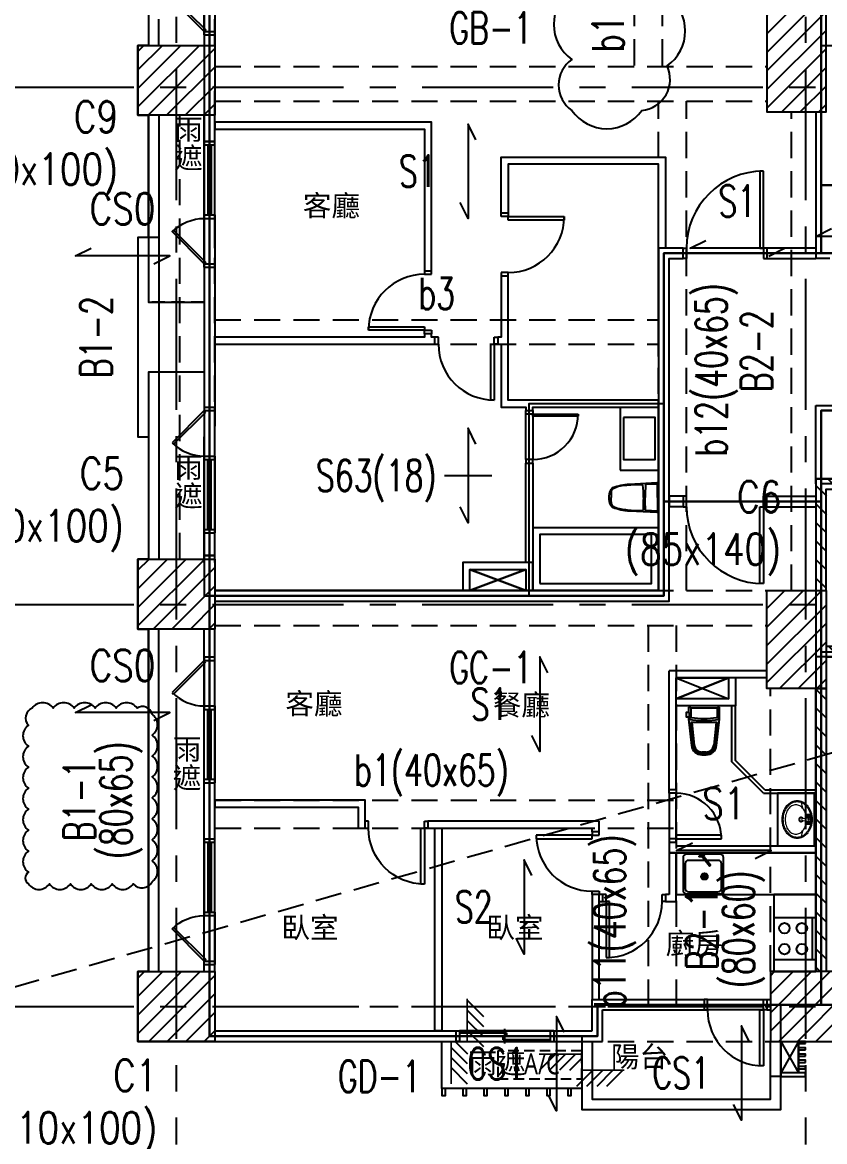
# Model space of a CAD drawing. Header units: millimetres. Extents: x -3377 to 119122, y -22007 to 15479.
# Drawn here: x 76242 to 77389, y 4681 to 6282 of the extents above; entities that cross this region are included whole.
import ezdxf
from ezdxf.enums import TextEntityAlignment as Align

# ---------------------------------------------------------------- set-up
doc = ezdxf.new("R2010")
doc.units = ezdxf.units.MM
doc.header["$LTSCALE"] = 150
doc.header["$MEASUREMENT"] = 0
for name, pattern in [('11', [0.15, 0.1, -0.05]), ('CENTER', [2, 1.25, -0.25, 0.25, -0.25]), ('HIDDEN', [0.375, 0.25, -0.125]), ('HIDDEN2', [0.1875, 0.125, -0.0625])]:
    doc.linetypes.add(name, pattern=pattern)
doc.layers.get('0').update_dxf_attribs({"plot": 0})
for name, color, linetype in [('A-10-OTHER', 7, 'Continuous'), ('area2', 6, 'Continuous'), ('ASSLN', 8, 'Continuous'), ('COL', 1, 'Continuous'), ('DIM1', 7, 'Continuous'), ('FIN', 5, 'Continuous'), ('OPEN', 4, 'Continuous'), ('S-COL', 7, 'Continuous'), ('S-COLB', 4, 'HIDDEN'), ('S-CONCWALL', 30, 'Continuous'), ('S-GRID', 1, 'CENTER'), ('S-HATCH-COL', 13, 'Continuous'), ('S-HATCH-CONCWALL', 161, 'Continuous'), ('S-OPEN', 13, 'Continuous'), ('S-RCBMB', 3, 'HIDDEN'), ('S-RCBMG', 2, 'HIDDEN'), ('S-SLAB', 5, 'Continuous'), ('S-SLABT', 2, 'Continuous'), ('S-TEXTB', 3, 'Continuous'), ('S-TEXTC', 3, 'Continuous'), ('S-TEXTG', 2, 'Continuous'), ('S-THIN', 201, 'Continuous'), ('TEXT', 2, 'Continuous'), ('TOIL', 6, 'Continuous'), ('TOILET', 141, 'Continuous'), ('WALL', 2, 'Continuous'), ('WALL2', 3, 'Continuous'), ('WALL3', 4, 'Continuous')]:
    doc.layers.add(name, color=color, linetype=linetype)
for name, color, linetype, plot in [('AREA', 3, 'Continuous', False), ('S-ARCH', 252, 'Continuous', False), ('S-CLOUD_2022-0304', 4, 'Continuous', False), ('S-CLOUD_20220217(結構依建築圖2022-0216修改)', 4, 'Continuous', False), ('機電', 11, 'Continuous', False)]:
    doc.layers.add(name, color=color, linetype=linetype, plot=plot)
doc.styles.add('3E', font='simplex.shx', dxfattribs={"width": 0.8, "height": 45, "bigfont": 'dayus.shx'})
doc.styles.add('CS4', font='romans.shx', dxfattribs={"width": 0.7, "height": 45, "bigfont": 'lsp.shx'})
doc.styles.add('HH', font='')
doc.styles.add('HHV', font='')
doc.styles.get('HH').set_extended_font_data('Microsoft JhengHei')
doc.styles.get('HHV').set_extended_font_data('@微軟正黑體')

# ---------------------------------------------------------------- blocks, each defined once
blk = doc.blocks.new('LINE(2)')
at = {"layer": 'S-GRID'}
for points in [[(-8310.87, -344.9), (-8310.87, -3083.41)], [(-7410.87, -344.9), (-7410.87, -3083.41)], [(-8859.11, -1570.91), (-5430.87, -1570.91)], [(-8859.11, -2310.91), (-5430.87, -2310.91)], [(-8859.11, -2885.91), (-5430.87, -2885.91)]]:
    blk.add_lwpolyline(points, dxfattribs=at)
blk = doc.blocks.new('COL(2F-16F)')
for points in [[(-7380.9, -1465.9), (-7465.9, -1465.9), (-7465.9, -1605.9), (-7380.9, -1605.9)], [(-8365.9, -1510.9), (-8255.9, -1510.9), (-8255.9, -1610.9), (-8365.9, -1610.9)], [(-8365.9, -2245.9), (-8255.9, -2245.9), (-8255.9, -2345.9), (-8365.9, -2345.9)], [(-7465.9, -2290.9), (-7380.9, -2290.9), (-7380.9, -2430.9), (-7465.9, -2430.9)], [(-8365.9, -2835.9), (-8255.9, -2835.9), (-8255.9, -2935.9), (-8365.9, -2935.9)], [(-7350.9, -2835.9), (-7460.9, -2835.9), (-7460.9, -2935.9), (-7350.9, -2935.9)]]:
    blk.add_lwpolyline(points, close=True)
blk = doc.blocks.new('WALL(15F-16F)')
for points in [[(-7265.9, -1510.9), (-6645.9, -1510.9), (-6645.9, -1525.9), (-7265.9, -1525.9)], [(-7395.9, -2430.9), (-7380.9, -2430.9), (-7380.9, -2835.9), (-7395.9, -2835.9)]]:
    blk.add_lwpolyline(points, close=True)
for points in [[(-6633.4, -1800.9), (-7250.9, -1800.9), (-7250.9, -1625.9), (-7265.9, -1625.9), (-7265.9, -1815.9), (-6618.4, -1815.9), (-6618.4, -1605.9), (-6633.4, -1605.9)], [(-6633.4, -1605.9), (-6633.4, -1800.9)], [(-6633.4, -1740.9), (-6693.4, -1800.9)], [(-6633.4, -1740.9), (-6633.4, -1800.9), (-6693.4, -1800.9)], [(-7380.9, -2290.9), (-7380.9, -2145.9), (-7125.9, -2145.9), (-7125.9, -2203.4), (-7110.9, -2203.4), (-7110.9, -2130.9), (-7395.9, -2130.9), (-7395.9, -2290.9), (-7380.9, -2290.9)], [(-6630.9, -2290.9), (-6630.9, -2145.9), (-6900.9, -2145.9), (-6900.9, -2210.9), (-6885.9, -2210.9), (-6885.9, -2160.9), (-6645.9, -2160.9), (-6645.9, -2290.9), (-6630.9, -2290.9)], [(-7380.9, -2385.9), (-7110.9, -2385.9), (-7110.9, -2313.4), (-7125.9, -2313.4), (-7125.9, -2370.9), (-7380.9, -2370.9), (-7380.9, -2385.9)], [(-7350.9, -2875.9), (-7125.9, -2875.9), (-7125.9, -2485.9), (-7110.9, -2485.9), (-7110.9, -2890.9), (-7350.9, -2890.9), (-7350.9, -2875.9)]]:
    blk.add_lwpolyline(points)
at = {"elevation": 1.1}
blk.add_lwpolyline([(-6645.9, -2370.9), (-6885.9, -2370.9), (-6885.9, -2320.9), (-6900.9, -2320.9), (-6900.9, -2385.9), (-6645.9, -2385.9), (-6645.9, -2370.9)], dxfattribs=at)
blk = doc.blocks.new('DwFm')
at = {"layer": 'DEFPOINTS', "color": 252, "linetype": 'HIDDEN'}
blk.add_lwpolyline([(-6560.9, -2290.9), (-12110.4, -3880.1)], dxfattribs=at)
blk = doc.blocks.new('$PDS00100RS06Y00DW0000DW10')
at = {"color": 0, "linetype": 'Continuous'}
for p, q in [((40, 85), (35, 85)), ((35, 85), (35, 5)), ((40, 5), (40, 85)), ((-45, 5), (-40, 5)), ((-40, 5), (-40, -5)), ((35, 5), (40, 5)), ((45, 5), (40, 5)), ((40, 5), (40, -5)), ((-40, -5), (-45, -5)), ((40, -5), (45, -5))]:
    blk.add_line(p, q, dxfattribs=at)
blk.add_arc((40, 5), 80, 90, 180, dxfattribs=at)
blk = doc.blocks.new('$PWS001115O08HK0DW0000DW2')
at = {"color": 0, "linetype": 'Continuous'}
for p, q in [((-55, 7.5), (-50, 7.5)), ((-50, 7.5), (-50, -7.5)), ((50, 7.5), (-50, 7.5)), ((50, 2.5), (-50, 2.5)), ((55, 7.5), (50, 7.5)), ((50, 7.5), (50, -7.5)), ((-50, -7.5), (-55, -7.5)), ((50, -2.5), (-50, -2.5)), ((-50, -7.5), (50, -7.5)), ((50, -7.5), (55, -7.5))]:
    blk.add_line(p, q, dxfattribs=at)
blk = doc.blocks.new('$PDS002515O05SC0DW00008C10')
at = {"color": 0, "linetype": 'Continuous', "lineweight": -2}
for p, q in [((-13.5, 53.5), (-15.6, 51.3)), ((-15.6, 51.3), (30.4, 5.4)), ((32.5, 7.5), (-13.5, 53.5)), ((-37.5, 7.5), (-32.5, 7.5)), ((-32.5, 7.5), (-32.5, -7.5)), ((32.5, 7.5), (-32.5, 7.5)), ((30.4, 5.4), (32.5, 7.5)), ((37.5, 7.5), (32.5, 7.5)), ((32.5, 7.5), (32.5, -7.5)), ((-32.5, -7.5), (-37.5, -7.5)), ((-32.5, -7.5), (32.5, -7.5)), ((32.5, -7.5), (37.5, -7.5))]:
    blk.add_line(p, q, dxfattribs=at)
blk.add_arc((32.5, 7.5), 65, 135, 180, dxfattribs=at)
blk = doc.blocks.new('A$C16E17CE1')
at = {"color": 252}
for p, q in [((-1790, 1245), (-1790, 780)), ((-1790, 505), (-1790, 680)), ((-1775, 680), (-1775, 505)), ((-1775, 680), (-1775, 45)), ((-1790, 220), (-1790, 45)), ((-1330, 0), (-1250, 30)), ((-1250, 0), (-1330, 30)), ((-1790, -545), (-1790, -55)), ((-1775, -545), (-1775, -55)), ((-1035, -125), (-960, -155)), ((-1035, -155), (-960, -125))]:
    blk.add_line(p, q, dxfattribs=at)
at = {"color": 252, "linetype": 'HIDDEN2'}
for p, q in [((-1710, 412.5), (-1790, 412.5)), ((-1710, 312.5), (-1790, 312.5))]:
    blk.add_line(p, q, dxfattribs=at)
at = {"color": 252}
for points in [[(-1775, 505), (-1805, 505), (-1805, 220), (-1790, 220)], [(-885, -645), (-860, -645), (-860, -690), (-885, -690), (-885, -645), (-860, -690), (-860, -645), (-885, -690)]]:
    blk.add_lwpolyline(points, dxfattribs=at)
for points in [[(-890, -365), (-835, -365), (-835, -290), (-845, -290), (-845, -290), (-890, -290)], [(-1170, -645), (-1170, -712.5), (-1370, -712.5), (-1370, -645)]]:
    blk.add_lwpolyline(points, close=True, dxfattribs=at)
at = {"layer": 'A-10-OTHER', "color": 252}
for points in [[(-1370, -712.5), (-1370, -722.5), (-1365, -722.5), (-1365, -712.5)], [(-1340, -712.5), (-1340, -722.5), (-1335, -722.5), (-1335, -712.5)], [(-1310, -712.5), (-1310, -722.5), (-1305, -722.5), (-1305, -712.5)], [(-1280, -712.5), (-1280, -722.5), (-1275, -722.5), (-1275, -712.5)], [(-1250, -712.5), (-1250, -722.5), (-1245, -722.5), (-1245, -712.5)], [(-1220, -712.5), (-1220, -722.5), (-1215, -722.5), (-1215, -712.5)], [(-1190, -712.5), (-1190, -722.5), (-1185, -722.5), (-1185, -712.5)]]:
    blk.add_lwpolyline(points, close=True, dxfattribs=at)
at = {"layer": 'AREA', "color": 252}
for points in [[(-1790, 1245), (-1790, 780), (-1710, 780), (-1710, 680), (-1790, 680), (-1790, 462.5), (-1790, 412.5), (-1710, 412.5), (-1710, 312.5), (-1790, 312.5), (-1790, 45), (-1710, 45), (-1710, -7.5), (-1052.5, -7.5), (-1052.5, 482.5), (-827.5, 482.5), (-827.5, 780), (-820, 780)], [(-1710, 1245), (-1710, 780), (-1710, 780), (-1710, 680), (-1710, 680), (-1710, 462.5), (-1710, 412.5), (-1710, 412.5), (-1710, 312.5), (-1710, 312.5), (-1710, 45), (-1710, 45), (-1710, -7.5), (-1052.5, -7.5), (-1052.5, 482.5), (-827.5, 482.5), (-827.5, 780), (-820, 780)], [(-557.5, -592.5), (-827.5, -592.5), (-885, -592.5), (-1147.5, -592.5), (-1147.5, -637.5), (-1170, -637.5), (-1702.5, -637.5), (-1702.5, -7.5), (-1702.5, 1337.5), (-1162.5, 1337.5), (-1162.5, 1252.5), (-827.5, 1252.5), (-827.5, 1012.5), (-827.5, 1012.5), (-827.5, 772.5), (-827.5, 772.5), (-827.5, 580), (-827.5, 580), (-697.5, 580)], [(-65, 257.5), (-827.5, 257.5), (-827.5, -592.5), (-557.5, -592.5), (-557.5, -252.5), (-332.5, -252.5), (-332.5, 137.5), (-65, 137.5), (-65, 257.5)]]:
    blk.add_lwpolyline(points, dxfattribs=at)
for points in [[(-1052.5, -7.5), (-1052.5, 482.5), (-827.5, 482.5), (-827.5, 772.5), (-827.5, 772.5), (-827.5, 1012.5), (-827.5, 1012.5), (-827.5, 1252.5), (-1162.5, 1252.5), (-1162.5, 1337.5), (-1702.5, 1337.5), (-1702.5, -7.5)], [(-697.5, 580), (-827.5, 580), (-827.5, 780), (-697.5, 780)], [(-697.5, 580), (-827.5, 580), (-827.5, 482.5), (-697.5, 482.5)], [(-65, 482.5), (-697.5, 482.5), (-827.5, 482.5), (-827.5, 482.5), (-1052.5, 482.5), (-1052.5, 127.5), (-1052.5, 127.5), (-827.5, 127.5), (-827.5, 152.5), (-827.5, 257.5), (-557.5, 257.5), (-330, 257.5), (-65, 257.5), (-65, 257.5), (-65, 482.5)], [(-1147.5, -637.5), (-1147.5, -592.5), (-885, -592.5), (-827.5, -592.5), (-827.5, -87.5), (-827.5, 127.5), (-1052.5, 127.5), (-1052.5, -7.5), (-1702.5, -7.5), (-1702.5, -637.5), (-1170, -637.5)], [(-885, -742.5), (-885, -592.5), (-1147.5, -592.5), (-1147.5, -637.5), (-1170, -637.5), (-1170, -742.5)]]:
    blk.add_lwpolyline(points, close=True, dxfattribs=at)
at = {"layer": 'area2', "color": 252}
for points in [[(-1052.5, -7.5), (-1052.5, -7.5), (-1052.5, 482.5), (-1052.5, 482.5), (-1052.5, 482.5), (-827.5, 482.5), (-827.5, 482.5), (-827.5, 482.5), (-827.5, 1252.5), (-827.5, 1252.5), (-827.5, 1252.5), (-827.5, 1252.5), (-827.5, 1252.5), (-827.5, 1252.5), (-1162.5, 1252.5), (-1162.5, 1337.5), (-1162.5, 1337.5), (-1702.5, 1337.5), (-1702.5, -7.5), (-1052.5, -7.5), (-1052.5, -7.5)], [(-557.5, 152.5), (-827.5, 152.5), (-827.5, -87.5), (-557.5, -87.5)], [(-1147.5, -637.5), (-1147.5, -592.5), (-885, -592.5), (-827.5, -592.5), (-827.5, -87.5), (-827.5, 127.5), (-1052.5, 127.5), (-1052.5, -7.5), (-1702.5, -7.5), (-1702.5, -637.5), (-1170, -637.5)]]:
    blk.add_lwpolyline(points, close=True, dxfattribs=at)
at = {"layer": 'ASSLN', "color": 252}
for points in [[(-850, -648), (-850, -645), (-860, -645), (-860, -648)], [(-850, -657), (-850, -654), (-860, -654), (-860, -657)], [(-850, -666), (-850, -663), (-860, -663), (-860, -666)], [(-850, -675), (-850, -672), (-860, -672), (-860, -675)], [(-850, -684), (-850, -681), (-860, -681), (-860, -684)], [(-850, -690), (-885, -690), (-885, -695), (-850, -695)]]:
    blk.add_lwpolyline(points, close=True, dxfattribs=at)
at = {"layer": 'COL', "color": 252}
for points in [[(-820, 825), (-905, 825), (-905, 685), (-820, 685)], [(-1805, 780), (-1695, 780), (-1695, 680), (-1805, 680)], [(-1805, 45), (-1695, 45), (-1695, -55), (-1805, -55)], [(-905, 0), (-820, 0), (-820, -140), (-905, -140)], [(-1805, -545), (-1695, -545), (-1695, -645), (-1805, -645)], [(-790, -545), (-900, -545), (-900, -645), (-790, -645)]]:
    blk.add_lwpolyline(points, close=True, dxfattribs=at)
at = {"layer": 'DIM1', "color": 252}
blk.add_lwpolyline([(-1052.5, 267.5), (-1052.5, -6.5), (-1052.5, -7.5), (-1245, -7.5), (-1245, 267.5), (-1052.5, 267.5)], dxfattribs=at)
at = {"layer": 'FIN', "color": 252}
for p, q in [((-1025, -382), (-1025, -429)), ((-972, -377), (-1020, -377)), ((-998.2, -380), (-1002.2, -380)), ((-1002.2, -380), (-1002.2, -381)), ((-998.1, -381), (-1002.2, -381)), ((-998.2, -382), (-994.9, -378.7)), ((-994.9, -382), (-998.2, -378.7)), ((-996.5, -382), (-987.3, -393.8)), ((-994.9, -380.8), (-985.8, -392.5)), ((-967, -429), (-967, -382)), ((-1022, -391), (-1022, -426)), ((-975, -386), (-1017, -386)), ((-986.5, -391.5), (-988.1, -392.8)), ((-985.8, -393.2), (-986.6, -393.9)), ((-970, -426), (-970, -391)), ((-996, -410.5), (-992.7, -407.2)), ((-992.7, -410.5), (-996, -407.2)), ((-994.4, -411.2), (-994.4, -406.5)), ((-1017, -431), (-975, -431)), ((-1020, -434), (-972, -434)), ((-835, -468), (-895, -468)), ((-895, -468), (-895, -528)), ((-840, -528), (-840, -468)), ((-835, -528), (-835, -468)), ((-895, -528), (-835, -528))]:
    blk.add_line(p, q, dxfattribs=at)
for points in [[(-1035, -435), (-835, -435), (-835, -375), (-1035, -375)], [(-895, -435), (-895, -545), (-835, -545), (-835, -435)]]:
    blk.add_lwpolyline(points, close=True, dxfattribs=at)
blk.add_lwpolyline([(-1035, -435), (-895, -435), (-895, -545)], dxfattribs=at)
for centre, radius in [((-996.6, -380.3), 1.7), ((-994.4, -408.9), 4.63), ((-994.4, -408.9), 2.34), ((-880, -483), 7.5), ((-855, -483), 7.5), ((-880, -513), 7.5), ((-855, -513), 7.5)]:
    blk.add_circle(centre, radius, dxfattribs=at)
for centre, radius, start, end in [((-1020, -382), 5, 90, 180), ((-972, -382), 5, 0, 90), ((-1017, -391), 5, 90, 180), ((-986.9, -393.5), 0.5, 217.959, 307.959), ((-986.1, -392.9), 0.5, 307.959, 37.959), ((-975, -391), 5, 0, 90), ((-1020, -429), 5, 180, 270), ((-1017, -426), 5, 180, 270), ((-975, -426), 5, 270, 0), ((-972, -429), 5, 270, 0)]:
    blk.add_arc(centre, radius, start, end, dxfattribs=at)
at = {"layer": 'OPEN', "color": 252, "linetype": 'Continuous'}
for p, q in [((-910, 600), (-915, 600)), ((-915, 600), (-915, 490)), ((-910, 490), (-910, 600)), ((-1285, 535), (-1285, 540)), ((-1275, 535), (-1285, 535)), ((-1275, 540), (-1275, 535)), ((-1275, 535), (-1195, 535)), ((-1275, 530), (-1275, 535)), ((-1195, 530), (-1275, 530)), ((-1195, 535), (-1195, 530)), ((-1025, 490), (-1020, 490)), ((-1020, 490), (-1020, 475)), ((-915, 490), (-910, 490)), ((-905, 490), (-910, 490)), ((-910, 490), (-910, 475)), ((-1020, 475), (-1025, 475)), ((-910, 475), (-905, 475)), ((-1395, 457.5), (-1395, 452.5)), ((-1395, 452.5), (-1385, 452.5)), ((-1385, 452.5), (-1385, 457.5)), ((-1275, 455), (-1285, 455)), ((-1285, 455), (-1285, 450)), ((-1275, 450), (-1275, 455)), ((-1475, 372.5), (-1475, 377.5)), ((-1475, 377.5), (-1395, 377.5)), ((-1395, 372.5), (-1475, 372.5)), ((-1395, 377.5), (-1395, 372.5)), ((-1395, 367.5), (-1395, 372.5)), ((-1395, 372.5), (-1385, 372.5)), ((-1385, 372.5), (-1385, 367.5)), ((-1375, 362.5), (-1380, 362.5)), ((-1380, 352.5), (-1375, 352.5)), ((-1375, 352.5), (-1375, 362.5)), ((-1300, 272.5), (-1300, 352.5)), ((-1300, 352.5), (-1295, 352.5)), ((-1295, 352.5), (-1295, 362.5)), ((-1295, 362.5), (-1290, 362.5)), ((-1290, 352.5), (-1295, 352.5)), ((-1295, 352.5), (-1295, 272.5)), ((-1295, 272.5), (-1300, 272.5)), ((-1250, 252.5), (-1250, 257.5)), ((-1240, 257.5), (-1240, 252.5)), ((-1240, 252.5), (-1250, 252.5)), ((-1250, 187.5), (-1250, 252.5)), ((-1240, 252.5), (-1240, 187.5)), ((-1240, 252.5), (-1175, 252.5)), ((-1240, 249.5), (-1240, 252.5)), ((-1175, 249.5), (-1240, 249.5)), ((-1175, 252.5), (-1175, 249.5)), ((-1240, 187.5), (-1250, 187.5)), ((-1250, 187.5), (-1250, 182.5)), ((-1240, 182.5), (-1240, 187.5)), ((-1020, 135), (-1025, 135)), ((-1020, 120), (-1020, 135)), ((-910, 120), (-910, 135)), ((-910, 135), (-905, 135)), ((-1025, 120), (-1020, 120)), ((-915, 10), (-915, 120)), ((-915, 120), (-910, 120)), ((-905, 120), (-910, 120)), ((-910, 120), (-910, 10)), ((-910, 10), (-915, 10)), ((-1045, -290), (-1045, -285)), ((-1035, -285), (-1035, -290)), ((-1035, -290), (-1045, -290)), ((-1045, -290), (-1045, -355)), ((-1035, -355), (-1035, -290)), ((-1155, -350, 0), (-1235, -350, 0)), ((-1235, -350, 0), (-1235, -355, 0)), ((-1155, -345, 0), (-1155, -350, 0)), ((-1155, -350, 0), (-1145, -350, 0)), ((-1155, -355, 0), (-1155, -350, 0)), ((-1145, -350, 0), (-1145, -345, 0)), ((-970, -350), (-1035, -350)), ((-1035, -350), (-1035, -355)), ((-970, -355), (-970, -350)), ((-1235, -355, 0), (-1155, -355, 0)), ((-1035, -355), (-1045, -355)), ((-1045, -355), (-1045, -360)), ((-1035, -360), (-1035, -355)), ((-1035, -355), (-970, -355)), ((-1155, -435, 0), (-1155, -430, 0)), ((-1155, -430, 0), (-1145, -430, 0)), ((-1145, -430, 0), (-1145, -435, 0)), ((-1135, -435, 0), (-1140, -435, 0)), ((-1140, -445, 0), (-1135, -445, 0)), ((-1135, -445, 0), (-1135, -435, 0)), ((-1135, -445, 0), (-1135, -525, 0)), ((-1130, -445, 0), (-1135, -445, 0)), ((-1130, -525, 0), (-1130, -445, 0)), ((-1055, -445, 0), (-1055, -435, 0)), ((-1055, -435, 0), (-1050, -435, 0)), ((-1050, -445, 0), (-1055, -445, 0)), ((-1135, -525, 0), (-1130, -525, 0)), ((-990, -585), (-995, -585)), ((-990, -600), (-990, -585)), ((-990, -585), (-910, -585)), ((-910, -600), (-910, -585)), ((-910, -585), (-905, -585)), ((-995, -600), (-990, -600)), ((-910, -600), (-990, -600)), ((-915, -680), (-915, -600)), ((-915, -600), (-910, -600)), ((-905, -600), (-910, -600)), ((-910, -600), (-910, -680)), ((-1350, -630), (-1345, -630)), ((-1345, -630), (-1345, -645)), ((-1215, -630), (-1345, -630)), ((-1345, -632.5), (-1277.5, -632.5)), ((-1215, -637.5), (-1345, -637.5)), ((-1282.5, -642.5), (-1282.5, -637.5)), ((-1280, -648), (-1280, -627)), ((-1277.5, -632.5), (-1277.5, -637.5)), ((-1210, -630), (-1215, -630)), ((-1215, -630), (-1215, -645)), ((-1345, -645), (-1350, -645)), ((-1345, -645), (-1215, -645)), ((-1215, -642.5), (-1282.5, -642.5)), ((-1215, -645), (-1210, -645)), ((-910, -680), (-915, -680))]:
    blk.add_line(p, q, dxfattribs=at)
for centre, radius, start, end in [((-910, 490), 110, 90, 180), ((-1275, 535), 80, 270, 0), ((-1395, 372.5), 80, 90, 180), ((-1295, 352.5), 80, 180, 270), ((-1240, 252.5), 65, 270, 0), ((-910, 120), 110, 180, 270), ((-1035, -355), 65, 0, 90), ((-1155, -350, 0), 80, 180, 270), ((-1135, -445, 0), 80, 270, 0), ((-910, -600), 80, 180, 270)]:
    blk.add_arc(centre, radius, start, end, dxfattribs=at)
at = {"layer": 'TOIL', "color": 252}
for p, q in [((-1115, 262.5), (-1115, 172.5)), ((-1128, 139.2), (-1128, 133)), ((-1128, 126.8), (-1128, 133)), ((-1240, 0), (-1060, 0)), ((-1016.4, -174.4, 0), (-1017, -174.4, 0)), ((-1013.7, -168.3, 0), (-1016.4, -165.6, 0)), ((-1016.4, -174.4, 0), (-1016.4, -180.4, 0)), ((-1014, -169, 0), (-1014, -180.6, 0)), ((-977, -168, 0), (-1013, -168, 0)), ((-976.3, -168.3, 0), (-973.6, -165.6, 0)), ((-976, -169, 0), (-976, -180.6, 0)), ((-955, -245), (-955, -165)), ((-950, -242.9), (-950, -165)), ((-1016.4, -180.4, 0), (-1017, -180.4, 0)), ((-1013.8, -181.3, 0), (-1017, -184, 0)), ((-1016.4, -180.4, 0), (-1016.4, -180.4, 0)), ((-1016.4, -180.4, 0), (-1016.4, -180.4, 0)), ((-1016.4, -180.4, 0), (-1016.4, -180.4, 0)), ((-1016.4, -180.4, 0), (-1016.4, -180.4, 0)), ((-1014.3, -190.7, 0), (-1011.1, -221.4, 0)), ((-1012.5, -188.5, 0), (-1009.1, -221.1, 0)), ((-977.7, -188.5, 0), (-1012.3, -188.5, 0)), ((-977.5, -188.5, 0), (-980.9, -221.1, 0)), ((-975.7, -190.7, 0), (-978.9, -221.4, 0)), ((-976.2, -181.3, 0), (-973, -184, 0)), ((-991.9, -231, 0), (-998.1, -231, 0)), ((-991.9, -233, 0), (-998.1, -233, 0)), ((-910, -290), (-955, -245)), ((-907.9, -285), (-950, -242.9)), ((-907.9, -285), (-835, -285)), ((-910, -290), (-835, -290))]:
    blk.add_line(p, q, dxfattribs=at)
for points in [[(-1110, 247.5), (-1110, 187.5), (-1065, 187.5), (-1065, 247.5)], [(-1230, 10), (-1070, 10), (-1070, 80), (-1230, 80)]]:
    blk.add_lwpolyline(points, close=True, dxfattribs=at)
for points in [[(-1115, 172.5), (-1060, 172.5)], [(-1240, 0), (-1060, 0), (-1060, 90), (-1240, 90), (-1240, 0)]]:
    blk.add_lwpolyline(points, dxfattribs=at)
for points in [[(-1130.6, 135.1, -0.194459), (-1125.7, 147.3, -0.07596), (-1101.7, 152.4), (-1062.5, 154.5), (-1060, 152.3), (-1060, 112.7), (-1062.5, 111.5), (-1101.5, 113.6, -0.07596), (-1125.7, 118.7, -0.194459), (-1130.6, 130.9)], [(-1017, -174.4), (-1020.4, -174.4), (-1020.4, -180.4), (-1017, -180.4), (-1017, -184), (-1013, -221.6, 0.383798), (-998.1, -235), (-991.9, -235, 0.383798), (-977, -221.6), (-973, -184), (-973, -167, 0.414214), (-975, -165), (-1015, -165, 0.414214), (-1017, -167)]]:
    blk.add_lwpolyline(points, format="xyb", close=True, dxfattribs=at)
for points in [[(-1061.3, 133), (-1061.3, 151.4, 0.332674), (-1061.9, 152.2), (-1078, 151.6, 0.271876), (-1078.7, 151.1, 0.013613), (-1079.1, 133, 43.172872)], [(-1061.3, 133), (-1061.3, 114.6, -0.332674), (-1061.9, 113.8), (-1078, 114.4, -0.271876), (-1078.7, 114.9, -0.013613), (-1079.1, 133, -43.172872)]]:
    blk.add_lwpolyline(points, format="xyb", dxfattribs=at)
for centre, radius, start, end in [((-1121.4, 140), 6.62, 112.881, 186.9927), ((-1105.8, 110.1), 40.3, 89.7388, 116.8929), ((-1088, -21.7), 173.1, 88.2114, 95.8192), ((-1203.1, 135.9), 121.5, 358.6098, 7.2474), ((-497.1, 109.5), 585.1, 177.7018, 179.5191), ((-1121.1, 126.1), 6.93, 173.869, 252.5206), ((-1097.7, 194.8), 79.5, 251.2752, 264.7588), ((-1085.5, 277.6), 163.2, 263.1505, 271.169), ((-1013, -169, 0), 1, 90, 180), ((-977, -169, 0), 1, 0, 90), ((-995, -64, 0), 122, 259.6111, 280.3889), ((-1012.3, -190.5, 0), 2, 90, 186.0132), ((-1013, -180.6, 0), 1, 180, 261.2257), ((-995, -64, 0), 119, 261.2257, 278.7743), ((-977.7, -190.5, 0), 2, 353.9868, 90), ((-977, -180.6, 0), 1, 278.7743, 0), ((-998.1, -220, 0), 13, 186.0132, 270), ((-998.1, -220, 0), 11, 186.0132, 270), ((-991.9, -220, 0), 11, 270, 353.9868), ((-991.9, -220, 0), 13, 270, 353.9868)]:
    blk.add_arc(centre, radius, start, end, dxfattribs=at)
at = {"layer": 'TOILET', "color": 252, "lineweight": 13}
for p, q in [((-890, -290), (-890, -365)), ((-835, -290), (-890, -290)), ((-856, -303.4), (-854.1, -311.1)), ((-838, -290), (-838, -365)), ((-835, -365), (-835, -290)), ((-853.8, -325.9), (-843.1, -325.1)), ((-853.8, -329.1), (-843.1, -329.9)), ((-843.1, -320.3), (-847.9, -320.3)), ((-847.9, -320.3), (-847.9, -325.5)), ((-843.1, -322.7), (-847.9, -322.7)), ((-847.9, -329.5), (-847.9, -334.7)), ((-843.1, -332.3), (-847.9, -332.3)), ((-843.1, -334.7), (-847.9, -334.7)), ((-847.2, -321), (-843.8, -324.4)), ((-847.2, -324.4), (-843.8, -321)), ((-847.2, -330.6), (-843.8, -334)), ((-847.2, -334), (-843.8, -330.6)), ((-845.5, -320.3), (-845.5, -325.1)), ((-845.5, -329.9), (-845.5, -334.7)), ((-843.1, -320.3), (-843.1, -334.7)), ((-854.1, -343.9), (-856, -351.6)), ((-835, -365), (-890, -365))]:
    blk.add_line(p, q, dxfattribs=at)
for centre, radius in [((-845.5, -322.7), 2.39), ((-845.5, -332.3), 2.39), ((-845.5, -327.5), 0.955)]:
    blk.add_circle(centre, radius, dxfattribs=at)
for centre, radius, start, end in [((-859.6, -323.1), 22.8, 116.7598, 140.5993), ((-859.6, -323.1), 21.2, 116.7598, 140.5993), ((-861.7, -318.9), 18.2, 89.9999, 116.7599), ((-861.7, -318.9), 16.5, 89.9999, 116.7599), ((-861.7, -318.9), 18.2, 63.2399, 89.9999), ((-861.7, -318.9), 16.5, 63.2399, 89.9999), ((-863.8, -323.1), 21.2, 39.4005, 63.24), ((-863.8, -323.1), 22.8, 39.4005, 63.24), ((-851.2, -327.5), 32.4, 161.2092, 179.9999), ((-851.2, -327.5), 30.8, 161.2092, 179.9999), ((-856.4, -325.7), 27, 140.5992, 161.2092), ((-856.4, -325.7), 25.4, 140.5992, 161.2092), ((-850.1, -327.5), 28.8, 163.2351, 179.9999), ((-856.8, -325.5), 21.8, 143.9725, 163.2352), ((-861, -322.4), 16.6, 119.6632, 143.9726), ((-863.6, -317.8), 11.3, 89.9999, 119.6633), ((-863.6, -317.8), 11.3, 60.3365, 89.9999), ((-866.3, -322.4), 16.6, 36.0272, 60.3365), ((-870.5, -325.5), 21.8, 16.7646, 36.0273), ((-877.1, -327.5), 28.8, 3.9271, 16.7646), ((-867.1, -325.7), 25.4, 18.7906, 39.4005), ((-867.1, -325.7), 27, 18.7906, 39.4006), ((-872.2, -327.5), 30.8, 359.9999, 18.7906), ((-872.2, -327.5), 32.4, 359.9999, 18.7906), ((-851.2, -327.5), 32.4, 179.9999, 198.7906), ((-851.2, -327.5), 30.8, 179.9999, 198.7906), ((-850.1, -327.5), 28.8, 179.9999, 196.7647), ((-856.8, -329.5), 21.8, 196.7646, 216.0273), ((-856, -327.5), 3.34, 28.7782, 331.2216), ((-856, -327.5), 2.39, 39.0727, 320.927), ((-853.8, -327.5), 1.56, 89.9999, 269.9999), ((-870.5, -329.5), 21.8, 323.9725, 343.2352), ((-877.1, -327.5), 28.8, 343.2352, 356.0727), ((-872.2, -327.5), 30.8, 341.2092, 359.9999), ((-872.2, -327.5), 32.4, 341.2092, 359.9999), ((-856.4, -329.2), 27, 198.7906, 219.4005), ((-856.4, -329.2), 25.4, 198.7906, 219.4005), ((-859.6, -331.9), 22.8, 219.4005, 243.24), ((-859.6, -331.9), 21.2, 219.4005, 243.24), ((-861, -332.6), 16.6, 216.0272, 240.3365), ((-863.6, -337.2), 11.3, 240.3365, 269.9999), ((-861.7, -336.1), 16.5, 243.2399, 269.9999), ((-863.6, -337.2), 11.3, 269.9999, 299.6633), ((-861.7, -336.1), 16.5, 269.9999, 296.7599), ((-866.3, -332.6), 16.6, 299.6633, 323.9726), ((-863.8, -331.9), 21.2, 296.7598, 320.5993), ((-863.8, -331.9), 22.8, 296.7598, 320.5993), ((-867.1, -329.2), 25.4, 320.5992, 341.2092), ((-867.1, -329.2), 27, 320.5992, 341.2092), ((-861.7, -336.1), 18.2, 243.2399, 269.9999), ((-861.7, -336.1), 18.2, 269.9999, 296.7599)]:
    blk.add_arc(centre, radius, start, end, dxfattribs=at)
at = {"layer": 'WALL', "color": 252}
for p, q in [((-1710, 795), (-1710, 780)), ((-1710, 795), (-1695, 795)), ((-1695, 795), (-1695, 780)), ((-1695, 715), (-1695, 715)), ((-1695, 490), (-1695, 715)), ((-1695, 680), (-1710, 680)), ((-1710, 505), (-1710, 680)), ((-1710, 642.5), (-1695, 642.5)), ((-1695, 642.5), (-1710, 642.5)), ((-1710, 505), (-1710, 220)), ((-1710, 505), (-1710, 505)), ((-1695, 490), (-1695, 235)), ((-1695, 490), (-1695, 490)), ((-1060, 335), (-1060, 490)), ((-1025, 475), (-1025, 490)), ((-905, 490), (-905, 475)), ((-1045, 335), (-1045, 475)), ((-815, 475), (-835, 475)), ((-1710, 462.5), (-1695, 462.5)), ((-1710, 262.5), (-1695, 262.5)), ((-835, 152.5), (-835, 265)), ((-835, 265), (-535, 265)), ((-1695, 235), (-1695, 235)), ((-1695, 40), (-1695, 235)), ((-1060, 0), (-1060, 235)), ((-1045, -15), (-1045, 235)), ((-1710, 40), (-1710, 220)), ((-1710, 220), (-1710, 220)), ((-835, 160), (-550, 160)), ((-835, 160), (-835, -95)), ((-1045, 135), (-1045, 120)), ((-1045, 135), (-1045, 135)), ((-1025, 135), (-1045, 135)), ((-1025, 135), (-1025, 120)), ((-905, 135), (-835, 135)), ((-905, 120), (-905, 135)), ((-1045, 120), (-1045, 120)), ((-1025, 120), (-1045, 120)), ((-905, 120), (-835, 120)), ((-1710, 82.5), (-1695, 82.5)), ((-1695, 50), (-1710, 50)), ((-1710, 50), (-1695, 50)), ((-1695, 0), (-1060, 0)), ((-1695, 0), (-1060, 0)), ((-1695, -15), (-1045, -15)), ((-1695, -15), (-1045, -15)), ((-1710, -545), (-1710, -55)), ((-1695, -545), (-1695, -55)), ((-835, -77.5), (-835, -545)), ((-1710, -95), (-1695, -95)), ((-550, -95), (-835, -95)), ((-1710, -275), (-1695, -275)), ((-1710, -355), (-1695, -355)), ((-1710, -535), (-1695, -535)), ((-1155, -585), (-995, -585)), ((-1155, -630), (-1155, -585)), ((-995, -585), (-995, -600)), ((-905, -585), (-905, -600)), ((-905, -585), (-905, -585)), ((-905, -585), (-900, -585)), ((-1140, -600), (-995, -600)), ((-1140, -645), (-1140, -600)), ((-905, -600), (-905, -600)), ((-905, -600), (-900, -600)), ((-1695, -630), (-1155, -630)), ((-1350, -630), (-1350, -645)), ((-1210, -630), (-1210, -645)), ((-1695, -645), (-1140, -645))]:
    blk.add_line(p, q, dxfattribs=at)
for points in [[(-835, 685), (-835, 475)], [(-1025, 490), (-1060, 490), (-1060, 0), (-1695, 0)], [(-835, 490), (-905, 490)], [(-1695, -15), (-1045, -15), (-1045, 120), (-1045, 475), (-1025, 475)], [(-905, 475), (-835, 475)]]:
    blk.add_lwpolyline(points, dxfattribs=at)
for points in [[(-65, 482.5), (-697.5, 482.5), (-827.5, 482.5), (-827.5, 482.5), (-1052.5, 482.5), (-1052.5, 127.5), (-1052.5, 127.5), (-827.5, 127.5), (-827.5, 152.5), (-827.5, 257.5), (-557.5, 257.5), (-332.5, 257.5), (-330, 257.5), (-65, 257.5), (-65, 257.5), (-65, 482.5)], [(-900, -645), (-885, -645), (-885, -695), (-900, -695)]]:
    blk.add_lwpolyline(points, close=True, dxfattribs=at)
at = {"layer": 'WALL2', "color": 252}
for p, q in [((-905, -115), (-1045, -115)), ((-1045, -285), (-1045, -115)), ((-905, -125), (-1035, -125)), ((-1035, -285), (-1035, -125)), ((-960, -155), (-1035, -155)), ((-950, -165), (-1035, -165)), ((-1035, -285), (-1045, -285)), ((-1145, -330, 0), (-1390, -330, 0)), ((-1390, -330, 0), (-1390, -340, 0)), ((-1145, -340, 0), (-1145, -330, 0)), ((-1390, -340, 0), (-1155, -340, 0)), ((-1380, -630, 0), (-1380, -340, 0)), ((-1370, -340, 0), (-1370, -630, 0)), ((-1155, -345, 0), (-1155, -340, 0)), ((-1145, -345, 0), (-1155, -345, 0)), ((-1145, -345, 0), (-1145, -340, 0)), ((-1045, -360), (-1045, -375)), ((-1045, -360), (-1035, -360)), ((-1035, -360), (-1035, -365)), ((-1035, -365), (-835, -365)), ((-1045, -375), (-1045, -435, 0)), ((-1035, -375), (-1045, -375)), ((-1045, -375), (-835, -375)), ((-1035, -445, 0), (-1035, -375)), ((-1155, -435, 0), (-1155, -585, 0)), ((-1145, -435), (-1155, -435, 0)), ((-1145, -585, 0), (-1145, -435)), ((-1140, -435, 0), (-1145, -435, 0)), ((-1145, -445, 0), (-1140, -445, 0)), ((-1140, -435, 0), (-1140, -445, 0)), ((-1045, -435, 0), (-1050, -435, 0)), ((-1050, -435, 0), (-1050, -445, 0)), ((-1050, -445, 0), (-1045, -445, 0)), ((-1045, -445, 0), (-1035, -445, 0)), ((-1370, -630, 0), (-1380, -630, 0))]:
    blk.add_line(p, q, dxfattribs=at)
at = {"layer": 'WALL2', "color": 252, "linetype": 'Continuous'}
for p, q in [((-960, -125), (-960, -155)), ((-950, -125), (-950, -165))]:
    blk.add_line(p, q, dxfattribs=at)
at = {"layer": 'WALL2', "color": 252}
blk.add_lwpolyline([(-1702.5, 665), (-1702.5, 1337.5), (-1162.5, 1337.5), (-1162.5, 1252.5), (-827.5, 1252.5)], dxfattribs=at)
for points in [[(-1695, 660), (-1395, 660), (-1395, 457.5), (-1385, 457.5), (-1385, 670), (-1695, 670)], [(-1060, 490), (-1060, 610), (-1275, 610), (-1275, 540), (-1285, 540), (-1285, 620), (-1050, 620), (-1050, 490)], [(-1285, 450), (-1285, 362.5), (-1290, 362.5), (-1290, 352.5), (-1285, 352.5), (-1285, 262.5), (-1250, 262.5), (-1250, 257.5), (-1240, 257.5), (-1240, 262.5), (-1060, 262.5), (-1060, 272.5), (-1275, 272.5), (-1275, 450)], [(-1380, 352.5), (-1380, 362.5), (-1385, 362.5), (-1385, 367.5), (-1395, 367.5), (-1395, 362.5), (-1695, 362.5), (-1695, 352.5), (-1380, 352.5)], [(-1250, 182.5), (-1240, 182.5), (-1240, 40), (-1250, 40)], [(-1330, 0), (-1330, 30), (-1250, 30), (-1250, 0), (-1240, 0), (-1240, 40), (-1340, 40), (-1340, 0)]]:
    blk.add_lwpolyline(points, close=True, dxfattribs=at)
at = {"layer": 'WALL2', "color": 252, "elevation": 0}
blk.add_lwpolyline([(-1480, -340), (-1480, -300), (-1695, -300), (-1695, -310), (-1490, -310), (-1490, -340), (-1480, -340)], close=True, dxfattribs=at)
at = {"layer": 'WALL3', "color": 252}
for points in [[(-1170, -645), (-1170, -742.5), (-885, -742.5), (-885, -645)], [(-1155, -645), (-1155, -727.5), (-900, -727.5), (-900, -727.5), (-900, -645)]]:
    blk.add_lwpolyline(points, dxfattribs=at)
at = {"layer": '機電', "color": 252, "linetype": '11'}
blk.add_lwpolyline([(-1170, -698.7), (-1170, -658.7), (-1290, -658.7), (-1290, -698.7)], close=True, dxfattribs=at)
at = {"layer": 'OPEN', "color": 252, "lineweight": -2, "xscale": -1, "rotation": 90}
for p in [(-1702.5, 832.5), (-1702.5, 500), (-1702.5, -497.5)]:
    blk.add_blockref('$PDS002515O05SC0DW00008C10', p, dxfattribs=at)
at = {"layer": 'OPEN', "color": 252, "extrusion": (0, 0, -1), "xscale": -1, "zscale": -1, "rotation": 270}
for p in [(1702.5, 587.5), (1702.5, -410)]:
    blk.add_blockref('$PWS001115O08HK0DW0000DW2', p, dxfattribs=at)
at = {"layer": 'OPEN', "color": 252, "lineweight": -2, "rotation": 90.00000000000001}
for p in [(-1702.5, 225), (-1702.5, -132.5)]:
    blk.add_blockref('$PDS002515O05SC0DW00008C10', p, dxfattribs=at)
at = {"layer": 'OPEN', "color": 252, "extrusion": (0, 0, -1), "zscale": -1, "rotation": 270}
for p in [(1702.5, 137.5), (1702.5, -220)]:
    blk.add_blockref('$PWS001115O08HK0DW0000DW2', p, dxfattribs=at)
at = {"layer": 'OPEN', "color": 252, "xscale": -1, "rotation": 180}
blk.add_blockref('$PDS00100RS06Y00DW0000DW10', (-1435, -335, 0), dxfattribs=at)
at = {"layer": 'TEXT', "color": 252, "style": 'HHV'}
for p in [(-1748.2, 640.1), (-1748.2, 156.5), (-1750.2, -246.7)]:
    blk.add_text('雨遮', height=30, rotation=270, dxfattribs=at).set_placement(p, align=Align.CENTER)
at = {"layer": 'TEXT', "color": 252, "style": 'HH'}
for s, p in [('客廳', (-1528, 535.7)), ('客廳', (-1553.1, -176.8)), ('餐廳', (-1256.3, -178.5)), ('臥室', (-1558.8, -497.1)), ('臥室', (-1265.6, -497.1)), ('廚房', (-1008.9, -519.9)), ('雨遮', (-1291, -690.8)), ('陽台', (-1087.3, -681.8))]:
    blk.add_text(s, height=30, dxfattribs=at).set_placement(p, align=Align.CENTER)
at = {"layer": '機電', "color": 252, "style": 'HH', "width": 0.8}
blk.add_text('A/C', height=30, dxfattribs=at).set_placement((-1252.5, -692))
blk = doc.blocks.new('2022-0217')
blk.add_blockref('A$C16E17CE1', (66101.5, -2290.9))
blk = doc.blocks.new('NTSELCH1')
at = {"layer": 'S-THIN'}
for p, q in [((-2.5, 1.54), (-4.03, 0)), ((-1.54, 1.54), (-3.07, 0)), ((-0.58, 1.54), (-2.12, 0)), ((0, 1.16), (-1.18, -0.02)), ((0, 1.54), (0, 0)), ((1.05, 0), (-0.49, -1.54)), ((2.01, 0), (0.47, -1.54)), ((2.97, 0), (1.43, -1.54)), ((3.92, 0), (2.37, -1.55))]:
    blk.add_line(p, q, dxfattribs=at)
at = {"layer": 'S-THIN', "const_width": 0.169}
for points in [[(-4.07, 1.54), (0, 1.54)], [(4.07, 0), (0, 0)]]:
    blk.add_lwpolyline(points, dxfattribs=at)
blk = doc.blocks.new('NTSELCH2')
at = {"layer": 'S-THIN'}
for p, q in [((0, 1.54), (0, 0)), ((0, 1.16), (1.18, -0.02)), ((0.58, 1.54), (2.12, 0)), ((1.54, 1.54), (3.07, 0)), ((2.5, 1.54), (4.03, 0)), ((-3.92, 0), (-2.37, -1.55)), ((-2.97, 0), (-1.43, -1.54)), ((-2.01, 0), (-0.47, -1.54)), ((-1.05, 0), (0.49, -1.54))]:
    blk.add_line(p, q, dxfattribs=at)
at = {"layer": 'S-THIN', "const_width": 0.169}
for points in [[(4.07, 1.54), (0, 1.54)], [(-4.07, 0), (0, 0)]]:
    blk.add_lwpolyline(points, dxfattribs=at)

msp = doc.modelspace()

# ---------------------------------------------------------------- hatches: boundary and pattern name
at = {"layer": 'S-HATCH-COL'}
h = msp.add_hatch(dxfattribs=at)
h.set_pattern_fill('ANSI31', color=256, scale=150, style=0)
h.set_pattern_definition([(45, (36331.2, 0), (-13.258252, 13.258252), [])])
h.paths.add_polyline_path([(79181.93, 6239.23), (79291.93, 6239.23), (79291.93, 6139.23), (79181.93, 6139.23)])
h.paths.add_polyline_path([(79181.93, 5499.23), (79291.93, 5499.23), (79291.93, 5399.23), (79181.93, 5399.23)])
h.paths.add_polyline_path([(79181.93, 4924.23), (79291.93, 4924.23), (79291.93, 4824.23), (79181.93, 4824.23)])
h.paths.add_polyline_path([(78076.93, 4924.23), (78186.93, 4924.23), (78186.93, 4824.23), (78076.93, 4824.23)])
h.paths.add_polyline_path([(77421.93, 4924.23), (77311.93, 4924.23), (77311.93, 4824.23), (77421.93, 4824.23)])
h.paths.add_polyline_path([(76406.93, 6814.23), (76516.93, 6814.23), (76516.93, 6714.23), (76406.93, 6714.23)])
h.paths.add_polyline_path([(76406.93, 6249.23), (76516.93, 6249.23), (76516.93, 6149.23), (76406.93, 6149.23)])
h.paths.add_polyline_path([(76406.93, 5514.23), (76516.93, 5514.23), (76516.93, 5414.23), (76406.93, 5414.23)])
h.paths.add_polyline_path([(76406.93, 4924.23), (76516.93, 4924.23), (76516.93, 4824.23), (76406.93, 4824.23)])
h.paths.add_polyline_path([(77391.93, 6814.23), (77306.93, 6814.23), (77306.93, 6714.23), (77391.93, 6714.23)])
h.paths.add_polyline_path([(78126.93, 5469.23), (78211.93, 5469.23), (78211.93, 5329.23), (78126.93, 5329.23)])
h.paths.add_polyline_path([(78126.93, 6294.23), (78211.93, 6294.23), (78211.93, 6154.23), (78126.93, 6154.23)])
h.paths.add_polyline_path([(77391.93, 6294.23), (77306.93, 6294.23), (77306.93, 6154.23), (77391.93, 6154.23)])
h.paths.add_polyline_path([(77306.93, 5469.23), (77391.93, 5469.23), (77391.93, 5329.23), (77306.93, 5329.23)])
h.paths.add_polyline_path([(78126.93, 6814.23), (78211.93, 6814.23), (78211.93, 6714.23), (78126.93, 6714.23)])
h.paths.add_polyline_path([(79181.93, 6814.23), (79291.93, 6814.23), (79291.93, 6714.23), (79181.93, 6714.23)])
at = {"layer": 'S-HATCH-CONCWALL'}
h = msp.add_hatch(dxfattribs=at)
h.set_pattern_fill('ANSI31', color=256, scale=150, angle=90, style=0)
h.paths.add_polyline_path([(77376.93, 5329.23), (77391.93, 5329.23), (77391.93, 4924.23), (77376.93, 4924.23)])
h.paths.add_polyline_path([(77421.93, 4884.23), (77646.93, 4884.23), (77646.93, 5274.23), (77661.93, 5274.23), (77661.93, 4869.23), (77421.93, 4869.23)])
h.paths.add_polyline_path([(77391.93, 5374.23), (77661.93, 5374.23), (77661.93, 5446.73), (77646.93, 5446.73), (77646.93, 5389.23), (77391.93, 5389.23)])
h.paths.add_polyline_path([(77391.93, 5469.23), (77391.93, 5614.23), (77646.93, 5614.23), (77646.93, 5556.73), (77661.93, 5556.73), (77661.93, 5629.23), (77376.93, 5629.23), (77376.93, 5469.23)])
h.paths.add_polyline_path([(78141.93, 5469.23), (78141.93, 5614.23), (77871.93, 5614.23), (77871.93, 5549.23), (77886.93, 5549.23), (77886.93, 5599.23), (78126.93, 5599.23), (78126.93, 5469.22)])
edge = h.paths.add_edge_path()
edge.add_line((78126.93, 5389.23), (77886.93, 5389.23))
edge.add_line((77886.93, 5389.23), (77886.93, 5439.23))
edge.add_line((77886.93, 5439.23), (77871.93, 5439.23))
edge.add_line((77871.93, 5439.23), (77871.93, 5374.23))
edge.add_line((77871.93, 5374.23), (78126.93, 5374.23))
edge.add_line((78126.93, 5374.23), (78126.93, 5389.23))
h.paths.add_polyline_path([(77506.93, 6249.23), (78126.93, 6249.23), (78126.93, 6234.23), (77506.93, 6234.23)])
edge = h.paths.add_edge_path(flags=16)
edge.add_line((78139.43, 6154.23), (78139.43, 5959.23))
edge = h.paths.add_edge_path(flags=16)
edge.add_line((78139.43, 6019.23), (78079.43, 5959.23))
edge = h.paths.add_edge_path()
edge.add_line((78139.43, 5959.23), (77521.93, 5959.23))
edge.add_line((77521.93, 5959.23), (77521.93, 6134.23))
edge.add_line((77521.93, 6134.23), (77506.93, 6134.23))
edge.add_line((77506.93, 6134.23), (77506.93, 5944.23))
edge.add_line((77506.93, 5944.23), (78154.43, 5944.23))
edge.add_line((78154.43, 5944.23), (78154.43, 6154.23))
edge.add_line((78154.43, 6154.23), (78139.43, 6154.23))
edge = h.paths.add_edge_path(flags=16)
edge.add_line((78139.43, 6019.23), (78139.43, 5959.23))
edge.add_line((78139.43, 5959.23), (78079.43, 5959.23))

# ---------------------------------------------------------------- linework, layer by layer
at = {"layer": 'S-CLOUD_2022-0304'}
msp.add_lwpolyline([(77027.88, 6156.06, 0.5205671), (77127.88, 6156.06, 0.5205671), (77164.04, 6219.9, 0.5205671), (77164.04, 6319.9, 0.5205671), (77164.04, 6419.9, 0.5205671), (77164.04, 6519.9, 0.5205671), (77100.62, 6556.47, 0.5205671), (77027.88, 6529.21, 0.5205671), (77027.88, 6429.21, 0.5205671), (77027.88, 6329.21, 0.5205671), (77027.88, 6229.21, 0.5205671)], format="xyb", close=True, dxfattribs=at)
at = {"layer": 'S-CLOUD_20220217(結構依建築圖2022-0216修改)'}
msp.add_lwpolyline([(76250.3, 5049.48, 0.5205671), (76280.3, 5049.48, 0.5205671), (76310.3, 5049.48, 0.5205671), (76340.3, 5049.48, 0.5205671), (76370.3, 5049.48, 0.5205671), (76400.3, 5049.48, 0.5205671), (76427.23, 5052.55, 0.5205671), (76427.23, 5082.55, 0.5205671), (76427.23, 5112.55, 0.5205671), (76427.23, 5142.55, 0.5205671), (76427.23, 5172.55, 0.5205671), (76427.23, 5202.55, 0.5205671), (76427.23, 5232.55, 0.5205671), (76427.23, 5262.55, 0.5205671), (76427.23, 5292.55, 0.5205671), (76405.73, 5301.04, 0.5205671), (76375.73, 5301.04, 0.5205671), (76345.73, 5301.04, 0.5205671), (76315.73, 5301.04, 0.5205671), (76285.73, 5301.04, 0.5205671), (76255.73, 5301.04, 0.5205671), (76250.3, 5276.47, 0.5205671), (76250.3, 5246.47, 0.5205671), (76250.3, 5216.47, 0.5205671), (76250.3, 5186.47, 0.5205671), (76250.3, 5156.47, 0.5205671), (76250.3, 5126.47, 0.5205671), (76250.3, 5096.47, 0.5205671), (76250.3, 5066.47, 0.5205671)], format="xyb", close=True, dxfattribs=at)
at = {"layer": 'S-OPEN'}
for p, q in [((76881.93, 5499.23), (76961.93, 5469.23)), ((76961.93, 5499.23), (76881.93, 5469.23)), ((77176.93, 5344.23), (77251.94, 5314.23)), ((77251.94, 5344.23), (77176.93, 5314.23))]:
    msp.add_line(p, q, dxfattribs=at)
at = {"layer": 'S-RCBMB'}
for p, q in [((77116.93, 6764.23), (77116.93, 6219.23)), ((77156.93, 6764.23), (77156.93, 6219.23)), ((77151.93, 5469.23), (77151.93, 6169.23)), ((77191.93, 5469.23), (77191.93, 6169.23)), ((76516.93, 5856.73, 0), (77151.93, 5856.73, 0)), ((76516.93, 5821.73, 0), (77151.93, 5821.73, 0)), ((77136.93, 5419.23), (77136.93, 4874.23)), ((77176.93, 5419.23), (77176.93, 4874.23)), ((76516.98, 5169.23, 0), (77176.93, 5169.23, 0)), ((76516.98, 5129.23, 0), (77176.93, 5129.23, 0))]:
    msp.add_line(p, q, dxfattribs=at)
at = {"layer": 'S-RCBMG'}
for p, q in [((76436.93, 6249.23), (76436.93, 6714.23)), ((76516.93, 6249.23), (76516.93, 6714.23)), ((76516.93, 6219.23), (77306.93, 6219.23)), ((76516.93, 6169.23), (77306.93, 6169.23)), ((76466.93, 5514.23), (76466.93, 6149.23)), ((76516.93, 5514.23), (76516.93, 6149.23)), ((77341.93, 5469.23), (77341.93, 6154.23)), ((76516.93, 5469.23), (77306.93, 5469.23)), ((76436.93, 4924.23), (76436.93, 5414.23)), ((76516.93, 5419.23), (77306.93, 5419.23)), ((76516.93, 4924.23), (76516.93, 5414.23)), ((77311.93, 4924.23), (77311.93, 5329.23)), ((76516.93, 4874.23), (77311.93, 4874.23)), ((76516.93, 4824.23), (77311.93, 4824.23))]:
    msp.add_line(p, q, dxfattribs=at)
at = {"layer": 'S-SLAB'}
for points in [[(76406.93, 6814.23), (76406.93, 6714.23), (76421.93, 6714.23), (76421.93, 6249.23), (76406.93, 6249.23), (76406.93, 6149.23), (76421.93, 6149.23), (76421.93, 5974.23), (76406.93, 5974.23), (76406.93, 5689.23), (76421.93, 5689.23), (76421.93, 5514.23), (76406.93, 5514.23), (76406.93, 5414.23), (76421.93, 5414.23), (76421.93, 4924.23), (76406.93, 4924.23), (76406.93, 4824.23), (77041.93, 4824.23), (77041.93, 4726.73), (77326.93, 4726.73), (77326.93, 4824.23), (78186.93, 4824.23)], [(77041.93, 4756.73), (76841.93, 4756.73), (76841.93, 4824.23)]]:
    msp.add_lwpolyline(points, dxfattribs=at)
for points in [[(76881.93, 5499.23), (76961.93, 5499.23), (76961.93, 5469.23), (76881.93, 5469.23)], [(77176.93, 5344.23), (77251.94, 5344.23), (77251.94, 5314.23), (77176.93, 5314.23)]]:
    msp.add_lwpolyline(points, close=True, dxfattribs=at)
at = {"layer": 'S-SLABT', "color": 1}
msp.add_line((76845.68, 5633.86), (76913.18, 5633.86), dxfattribs=at)
for points in [[(76890.68, 6114.23), (76879.43, 6136.73), (76879.43, 6001.73), (76868.18, 6024.23)], [(76429.97, 5936.77), (76452.47, 5948.02), (76317.47, 5948.02), (76339.97, 5959.27)], [(77309.43, 5947.78), (77331.93, 5959.03), (77196.93, 5959.03), (77219.43, 5970.28)], [(76890.68, 5678.86), (76879.43, 5701.36), (76879.43, 5566.36), (76868.18, 5588.86)], [(76993.3, 5351.73), (76982.05, 5374.23), (76982.05, 5239.23), (76970.8, 5261.73)], [(76429.97, 5283.41), (76452.47, 5294.66), (76317.47, 5294.66), (76339.97, 5305.91)], [(77290.28, 5085.93), (77312.78, 5097.18), (77177.78, 5097.18), (77200.28, 5108.43)], [(77017.15, 4837.37), (77005.9, 4859.87), (77005.9, 4724.87), (76994.65, 4747.37)], [(77281.61, 4824.21), (77270.36, 4846.71), (77270.36, 4711.71), (77259.11, 4734.21)]]:
    msp.add_lwpolyline(points, dxfattribs=at)
at = {"layer": 'S-SLABT', "color": 1, "elevation": 0}
for points in [[(77489.43, 5964.69), (77511.93, 5975.94), (77376.93, 5975.94), (77399.43, 5987.19)], [(76970.68, 5061.73), (76959.43, 5084.23), (76959.43, 4949.23), (76948.18, 4971.73)]]:
    msp.add_lwpolyline(points, dxfattribs=at)

# ---------------------------------------------------------------- block references
msp.add_blockref('DwFm', (84772.8, 7760.14))
at = {"layer": 'S-ARCH'}
msp.add_blockref('2022-0217', (12110.4, 7760.14), dxfattribs=at)
at = {"layer": 'S-COL'}
msp.add_blockref('COL(2F-16F)', (84772.8, 7760.14), dxfattribs=at)
at = {"layer": 'S-COLB'}
msp.add_blockref('COL(2F-16F)', (84772.8, 7760.14), dxfattribs=at)
at = {"layer": 'S-CONCWALL'}
msp.add_blockref('WALL(15F-16F)', (84772.8, 7760.14), dxfattribs=at)
at = {"layer": 'S-GRID'}
msp.add_blockref('LINE(2)', (84772.8, 7760.14), dxfattribs=at)
at = {"layer": 'S-THIN', "xscale": -15, "yscale": 15, "zscale": 15, "rotation": 90}
msp.add_blockref('NTSELCH2', (76878.13, 4824.23), dxfattribs=at)
at = {"layer": 'S-THIN', "xscale": 15, "yscale": 15, "zscale": 15}
msp.add_blockref('NTSELCH1', (77041.93, 4782.99), dxfattribs=at)

# ---------------------------------------------------------------- texts
at = {"layer": 'S-SLABT', "color": 2, "style": 'CS4', "width": 0.7}
for s, p in [('S1', (76834.43, 6046.73)), ('S63(18)', (76834.43, 5611.36)), ('S1', (76937.05, 5284.23)), ('S2', (76914.43, 4994.23, 0)), ('CS1', (76960.9, 4769.87)), ('CS1', (77225.36, 4756.71))]:
    msp.add_text(s, height=45, dxfattribs=at).set_placement(p, align=Align.RIGHT)
at = {"layer": 'S-SLABT', "color": 2}
for s, style, width, p in [('CS0', '3E', 0.8, (76384.97, 5993.02)), ('S1', 'CS4', 0.7, (77264.43, 6004.03)), ('CS0', '3E', 0.8, (76384.97, 5339.66)), ('S1', '3E', 0.8, (77245.28, 5142.18))]:
    msp.add_text(s, height=45, dxfattribs=dict(at, style=style, width=width)).set_placement(p, align=Align.CENTER)
at = {"layer": 'S-TEXTB', "linetype": 'Continuous', "style": 'CS4', "width": 0.7}
msp.add_text('b13(40x65)', height=45, rotation=90, dxfattribs=at).set_placement((77082.84, 6363.71), align=Align.MIDDLE)
for s, p in [('b3', (76834.43, 5894.23, 0)), ('b1(40x65)', (76827.01, 5209.22))]:
    msp.add_text(s, height=45, dxfattribs=at).set_placement(p, align=Align.MIDDLE)
for s, p in [('b12(40x65)', (77227.28, 5909.23, 0)), ('b11(40x65)', (77082.06, 5120.3))]:
    msp.add_text(s, height=45, rotation=90, dxfattribs=at).set_placement(p, align=Align.MIDDLE_RIGHT)
at = {"layer": 'S-TEXTC', "style": 'CS4', "width": 0.8}
for s, p in [('C9', (76378.63, 6124.63)), ('(110x100)', (76378.63, 6049.63)), ('C5', (76386.95, 5614.53)), ('C6', (77327.46, 5580.98)), ('(110x100)', (76386.95, 5539.53)), ('(85x140)', (77327.46, 5505.98)), ('C1', (76434.73, 4753.27)), ('(110x100)', (76434.73, 4678.27))]:
    msp.add_text(s, height=45, dxfattribs=at).set_placement(p, align=Align.RIGHT)
at = {"layer": 'S-TEXTG', "style": 'CS4', "width": 0.7}
for s, p in [('GB-1', (76911.93, 6274.23, 0)), ('GC-1', (76911.93, 5359.23))]:
    msp.add_text(s, height=45, dxfattribs=at).set_placement(p, align=Align.MIDDLE)
for s, p in [('B1-2', (76346.93, 5831.73)), ('B2-2', (77291.93, 5811.73))]:
    msp.add_text(s, height=45, rotation=90, dxfattribs=at).set_placement(p, align=Align.MIDDLE)
msp.add_text('GD-1', height=45, dxfattribs=at).set_placement((76811.93, 4774.23, 0), align=Align.MIDDLE_RIGHT)
at = {"layer": 'S-TEXTG', "char_height": 45, "attachment_point": 5, "rotation": 90, "line_spacing_factor": 0.7, "style": 'CS4'}
for s, insert in [('B1-1\\P(80x65)', (76356.93, 5169.23)), ('{\\W0.7;B2-1\\P(80x60)}', (77247.44, 4984.56))]:
    msp.add_mtext(s, dxfattribs=dict(at, insert=insert))

doc.saveas('drawing.dxf')
